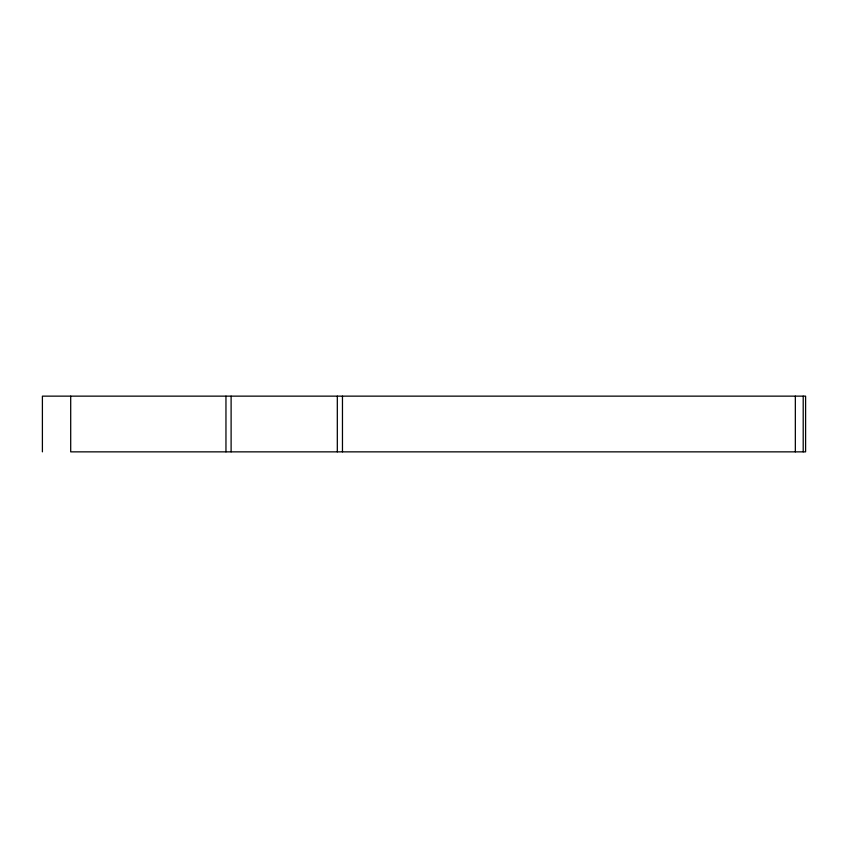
<?xml version="1.0" encoding="UTF-8"?>
<svg xmlns="http://www.w3.org/2000/svg" width="848" height="848" viewBox="0 0 848 848"><rect width="100%" height="100%" fill="white"/><g stroke="black" fill="none" stroke-linecap="round" stroke-linejoin="round"><path stroke-width="1.27" d="M803.204 396.143L803.204 451.857M795.339 396.143L795.339 451.857M342.465 396.143L342.465 451.857M337.313 396.143L337.313 451.857M231.112 396.143L231.112 451.857M225.96 396.143L225.96 451.857M70.702 396.143L70.702 451.857L805.6 451.857L805.6 396.143L42.4 396.143L42.4 451.857"/></g></svg>
